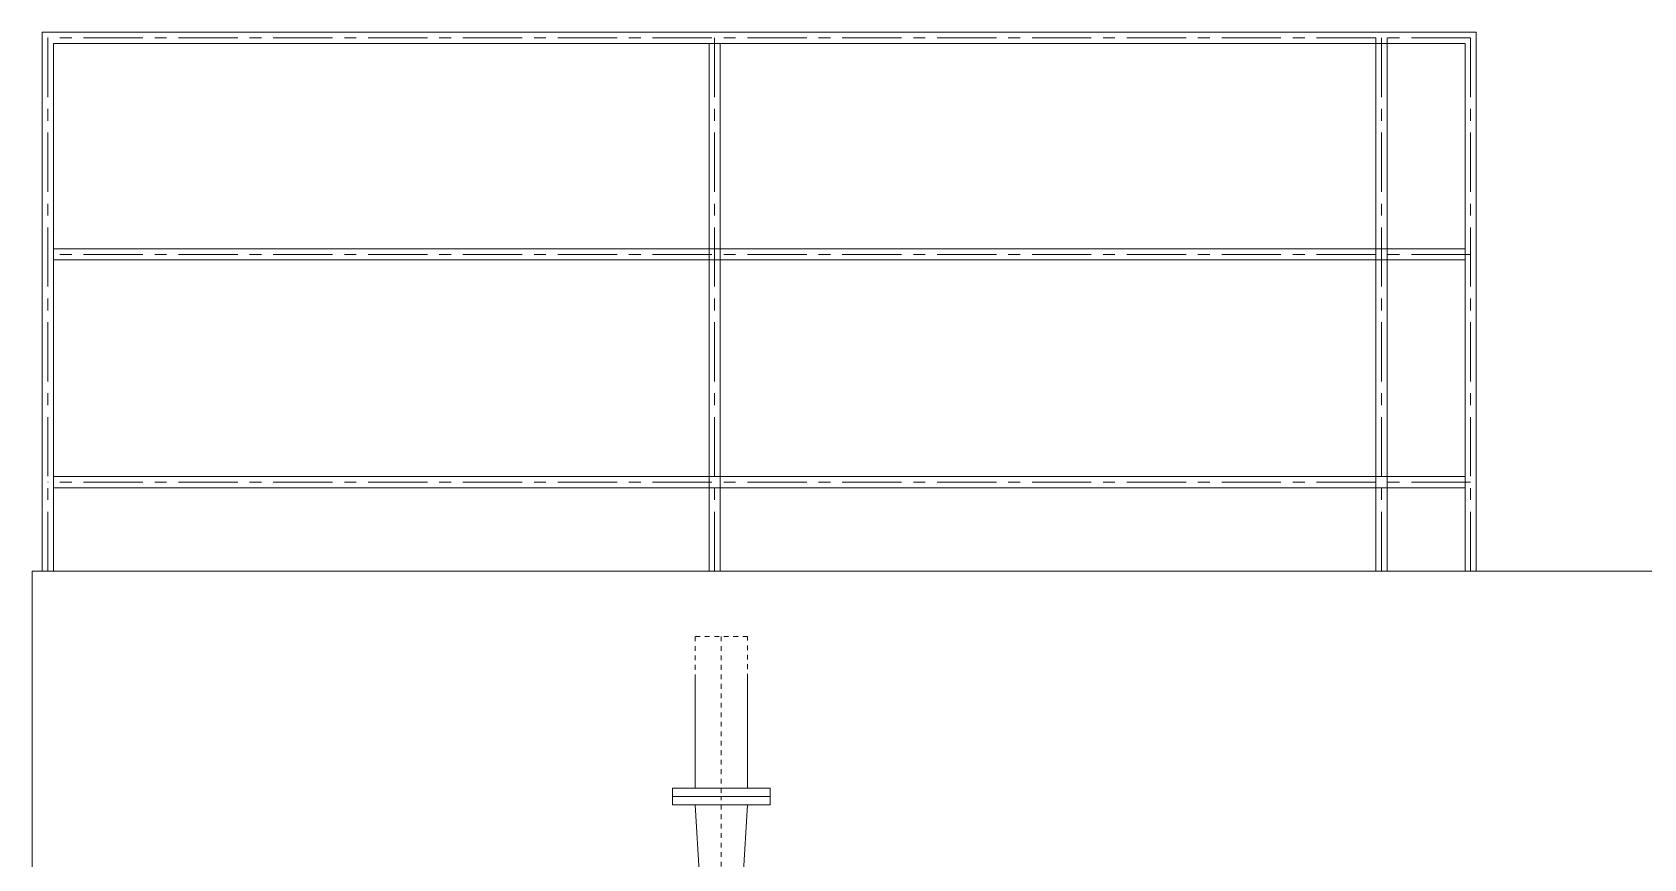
# Model space of a CAD drawing. Header units: millimetres. Extents: x 100 to 1590, y 100 to 694.
# Drawn here: x 1389.4 to 1423.39, y 575.61 to 593.04 of the extents above; entities that cross this region are included whole.
import ezdxf

# ---------------------------------------------------------------- set-up
doc = ezdxf.new("R2010")
doc.units = ezdxf.units.MM
for name, pattern in [('CENTER', [2, 1.25, -0.25, 0.25, -0.25]), ('SGC_DASHDOT', [1, 0.5, -0.25, 0, -0.25]), ('SGC_HIDDEN', [0.375, 0.25, -0.125])]:
    doc.linetypes.add(name, pattern=pattern)
for name, color, linetype, lineweight in [('Centro', 1, 'CENTER', 5), ('PAREDE', 7, 'Continuous', 9), ('SGC-Conexoes (Desenho Unifilar)', 6, 'Continuous', 5), ('SGC-Conexoes (Linhas Externas)', 6, 'Continuous', 9), ('SGC-EIXOS', 9, 'SGC_DASHDOT', 9), ('SGC-PONTAS', 2, 'SGC_HIDDEN', 9), ('SGC-Valvulas (Linhas Externas)', 3, 'Continuous', 9)]:
    doc.layers.add(name, color=color, linetype=linetype, lineweight=lineweight)

# ---------------------------------------------------------------- blocks, each defined once
blk = doc.blocks.new('BB-1-CD13-N10-D100-S0', base_point=(18534.5, 26959.2))
at = {"layer": 'SGC-Conexoes (Linhas Externas)'}
blk.add_lwpolyline([(18354.5, 26849.2), (18354.5, 27069.2), (18373.5, 27069.2), (18373.5, 26849.2)], close=True, dxfattribs=at)
for points in [[(18620, 27018.2), (18373.5, 27018.2)], [(18620, 26900.2), (18373.5, 26900.2)]]:
    blk.add_lwpolyline(points, dxfattribs=at)
at = {"layer": 'SGC-EIXOS'}
blk.add_line((18714.5, 26959.2), (18354.5, 26959.2), dxfattribs=at)
at = {"layer": 'SGC-PONTAS'}
blk.add_lwpolyline([(18620, 26900.2), (18714.5, 26900.2), (18714.5, 27018.2), (18620, 27018.2)], dxfattribs=at)
blk = doc.blocks.new('BB-1-CI07-N10-D100-S80', base_point=(483985.4, 8089.7))
at = {"layer": 'SGC-Conexoes (Linhas Externas)'}
for p, q in [((484066.4, 8138.7), (483904.4, 8148.7)), ((484066.4, 8040.7), (483904.4, 8030.7))]:
    blk.add_line(p, q, dxfattribs=at)
for points in [[(483885.4, 7979.7), (483885.4, 8199.7), (483904.4, 8199.7), (483904.4, 7979.7)], [(484085.4, 7989.7), (484085.4, 8189.7), (484066.4, 8189.7), (484066.4, 7989.7)]]:
    blk.add_lwpolyline(points, close=True, dxfattribs=at)
at = {"layer": 'SGC-EIXOS'}
blk.add_line((484085.4, 8089.7), (483885.4, 8089.7), dxfattribs=at)

msp = doc.modelspace()

# ---------------------------------------------------------------- linework, layer by layer
at = {"layer": 'Centro'}
for p, q in [((1389.731, 581.677), (1389.731, 592.927)), ((1419.736, 592.927), (1389.731, 592.927)), ((1403.793, 581.677), (1403.793, 592.927)), ((1417.856, 581.677), (1417.856, 592.927)), ((1419.736, 581.677), (1419.736, 592.927)), ((1419.736, 588.357), (1389.731, 588.357)), ((1389.731, 581.677), (1389.731, 588.118)), ((1403.793, 581.677), (1403.793, 588.118)), ((1417.856, 581.677), (1417.856, 588.118)), ((1419.736, 581.677), (1419.736, 588.118)), ((1389.731, 581.677), (1389.731, 583.552)), ((1419.736, 583.552), (1389.731, 583.552)), ((1403.793, 581.677), (1403.793, 583.552)), ((1417.856, 581.677), (1417.856, 583.552)), ((1419.736, 581.677), (1419.736, 583.552)), ((1389.403, 581.677), (1389.731, 581.677)), ((1390.059, 581.677), (1389.731, 581.677)), ((1403.465, 581.677), (1403.793, 581.677)), ((1404.121, 581.677), (1403.793, 581.677)), ((1417.528, 581.677), (1417.856, 581.677)), ((1418.184, 581.677), (1417.856, 581.677)), ((1419.408, 581.677), (1419.736, 581.677)), ((1420.064, 581.677), (1419.736, 581.677))]:
    msp.add_line(p, q, dxfattribs=at)
at = {"layer": 'PAREDE'}
for p, q in [((1435.34, 581.677), (1389.403, 581.677)), ((1389.403, 581.677), (1389.403, 543.834)), ((1389.403, 543.834), (1389.403, 581.677))]:
    msp.add_line(p, q, dxfattribs=at)
at = {"layer": 'SGC-Conexoes (Desenho Unifilar)'}
for p, q in [((1389.614, 581.677), (1389.614, 593.045)), ((1389.614, 593.045), (1419.853, 593.045)), ((1419.853, 593.045), (1419.853, 581.677)), ((1389.848, 581.677), (1389.848, 592.81)), ((1389.848, 592.81), (1419.619, 592.81)), ((1403.676, 592.81), (1403.676, 581.677)), ((1403.91, 592.81), (1403.91, 581.677)), ((1417.739, 592.927), (1417.739, 581.677)), ((1417.973, 592.927), (1417.973, 581.677)), ((1419.619, 592.81), (1419.619, 581.677)), ((1389.848, 588.474), (1419.619, 588.474)), ((1389.848, 588.24), (1419.619, 588.24)), ((1389.848, 583.67), (1419.619, 583.67)), ((1389.848, 583.435), (1419.619, 583.435))]:
    msp.add_line(p, q, dxfattribs=at)

# ---------------------------------------------------------------- block references
at = {"layer": 'SGC-Conexoes (Linhas Externas)', "xscale": 0.009375000000000001, "yscale": 0.009375000000000001, "zscale": 0.009375000000000001, "rotation": 270}
msp.add_blockref('BB-1-CI07-N10-D100-S80', (1403.934, 575.983), dxfattribs=at)
at = {"layer": 'SGC-Valvulas (Linhas Externas)', "xscale": 0.009375000000000001, "yscale": 0.009375000000000001, "zscale": 0.009375000000000001, "rotation": 89.99999999999999}
msp.add_blockref('BB-1-CD13-N10-D100-S0', (1403.934, 578.608), dxfattribs=at)

doc.saveas('drawing.dxf')
